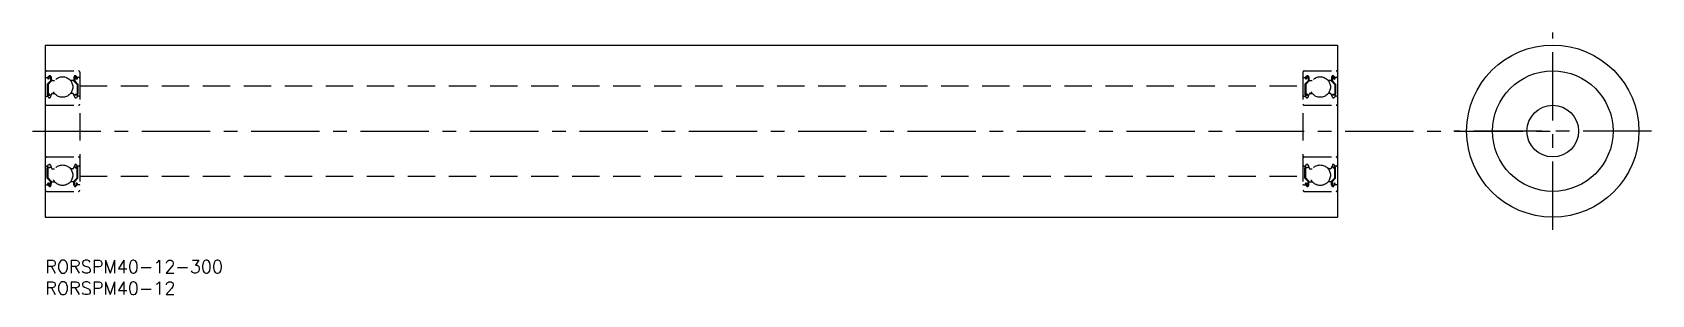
# Model space of a CAD drawing. Extents: x -3 to 373, y -8 to 53.
import ezdxf

# ---------------------------------------------------------------- set-up
doc = ezdxf.new("R2010")
doc.units = 0
doc.header["$LTSCALE"] = 0.5
doc.linetypes.add('CENTER', pattern=[50.8, 31.75, -6.35, 6.35, -6.35])
doc.linetypes.add('DASHED', pattern=[19.05, 12.7, -6.35])
for name, color, linetype in [('MSM_CENTER', 1, 'CENTER'), ('MSM_CONTINUOUS', 7, 'CONTINUOUS'), ('MSM_DASHED', 4, 'DASHED'), ('MSM_PART_NUMBER', 7, 'CONTINUOUS')]:
    doc.layers.add(name, color=color, linetype=linetype)
doc.styles.get("Standard").update_dxf_attribs({"font": 'txt.shx', "height": 3, "bigfont": 'bigfont.shx'})

# ---------------------------------------------------------------- blocks, each defined once
blk = doc.blocks.new('*U17')
at = {"layer": 'MSM_PART_NUMBER'}
blk.add_text('RORSPM40-12-300', height=3, dxfattribs=at).set_placement((0, -3))
blk = doc.blocks.new('*U18')
at = {"layer": 'MSM_PART_NUMBER'}
blk.add_text('RORSPM40-12', height=3, dxfattribs=at).set_placement((0, -8))

msp = doc.modelspace()

# ---------------------------------------------------------------- linework, layer by layer
at = {"layer": 'MSM_CENTER'}
for p, q in [((350, 7.05), (350, 52.95)), ((-3, 30), (350, 30)), ((372.95, 30), (327.05, 30))]:
    msp.add_line(p, q, dxfattribs=at)
at = {"layer": 'MSM_CONTINUOUS'}
for p, q in [((0, 50), (0, 10)), ((0, 50), (300, 50)), ((300, 50), (300, 10)), ((0, 10), (300, 10))]:
    msp.add_line(p, q, dxfattribs=at)
for radius in [20, 14, 6]:
    msp.add_circle((350, 30), radius, dxfattribs=at)
at = {"layer": 'MSM_DASHED'}
for p, q in [((0.1, 42.45), (0.56, 42.45)), ((0.3, 44), (7.7, 44)), ((1.18, 41.68), (0.43, 40.93)), ((0.56, 42.45), (0.81, 42.75)), ((0.74, 42.04), (0.58, 42.17)), ((1.38, 41.6), (0.63, 40.85)), ((0.71, 42.32), (0.96, 42.62)), ((0.87, 42.19), (0.71, 42.32)), ((0.74, 42.04), (0.87, 42.19)), ((1.14, 42.56), (1.18, 41.68)), ((1.34, 42.58), (1.4, 41.84)), ((1.38, 42.07), (1.38, 41.6)), ((1.5, 41.75), (2.15, 41.75)), ((6.5, 41.75), (5.85, 41.75)), ((6.66, 42.58), (6.6, 41.84)), ((6.62, 42.07), (6.62, 41.6)), ((6.62, 41.6), (7.37, 40.85)), ((6.86, 42.56), (6.82, 41.68)), ((6.82, 41.68), (7.57, 40.93)), ((7.29, 42.32), (7.04, 42.62)), ((7.13, 42.19), (7.29, 42.32)), ((7.26, 42.04), (7.13, 42.19)), ((7.44, 42.45), (7.19, 42.75)), ((7.26, 42.04), (7.42, 42.17)), ((7.9, 42.45), (7.44, 42.45)), ((8, 43.7), (8, 16.3)), ((292, 43.7), (292, 16.3)), ((292.1, 42.45), (292.56, 42.45)), ((292.3, 44), (299.7, 44)), ((293.18, 41.68), (292.43, 40.93)), ((292.56, 42.45), (292.81, 42.75)), ((292.74, 42.04), (292.58, 42.17)), ((293.38, 41.6), (292.63, 40.85)), ((292.71, 42.32), (292.96, 42.62)), ((292.87, 42.19), (292.71, 42.32)), ((292.74, 42.04), (292.87, 42.19)), ((293.14, 42.56), (293.18, 41.68)), ((293.34, 42.58), (293.4, 41.84)), ((293.38, 42.07), (293.38, 41.6)), ((293.5, 41.75), (294.15, 41.75)), ((298.5, 41.75), (297.85, 41.75)), ((298.66, 42.58), (298.6, 41.84)), ((298.62, 42.07), (298.62, 41.6)), ((298.62, 41.6), (299.37, 40.85)), ((298.86, 42.56), (298.82, 41.68)), ((298.82, 41.68), (299.57, 40.93)), ((299.29, 42.32), (299.04, 42.62)), ((299.13, 42.19), (299.29, 42.32)), ((299.26, 42.04), (299.13, 42.19)), ((299.44, 42.45), (299.19, 42.75)), ((299.26, 42.04), (299.42, 42.17)), ((299.9, 42.45), (299.44, 42.45)), ((0.2, 38.15), (0.5, 38.15)), ((0.43, 40.93), (0.43, 38.55)), ((0.5, 38.15), (0.78, 37.82)), ((0.63, 40.85), (0.63, 38.55)), ((1.08, 38.55), (0.63, 38.55)), ((0.63, 38.35), (1.08, 38.35)), ((0.93, 37.75), (0.99, 37.75)), ((1.08, 38.35), (1.08, 38.55)), ((1.18, 37.88), (1.45, 38.62)), ((1.64, 38.75), (2.15, 38.75)), ((6.36, 38.75), (5.85, 38.75)), ((6.82, 37.88), (6.55, 38.62)), ((6.92, 38.55), (7.37, 38.55)), ((6.92, 38.35), (6.92, 38.55)), ((7.37, 38.35), (6.92, 38.35)), ((7.07, 37.75), (7.01, 37.75)), ((7.5, 38.15), (7.22, 37.82)), ((7.37, 40.85), (7.37, 38.55)), ((7.8, 38.15), (7.5, 38.15)), ((7.57, 40.93), (7.57, 38.55)), ((8, 40.5), (292, 40.5)), ((292.2, 38.15), (292.5, 38.15)), ((292.43, 40.93), (292.43, 38.55)), ((292.5, 38.15), (292.78, 37.82)), ((292.63, 40.85), (292.63, 38.55)), ((293.08, 38.55), (292.63, 38.55)), ((292.63, 38.35), (293.08, 38.35)), ((292.93, 37.75), (292.99, 37.75)), ((293.08, 38.35), (293.08, 38.55)), ((293.18, 37.88), (293.45, 38.62)), ((293.64, 38.75), (294.15, 38.75)), ((298.36, 38.75), (297.85, 38.75)), ((298.82, 37.88), (298.55, 38.62)), ((298.92, 38.55), (299.37, 38.55)), ((298.92, 38.35), (298.92, 38.55)), ((299.37, 38.35), (298.92, 38.35)), ((299.07, 37.75), (299.01, 37.75)), ((299.5, 38.15), (299.22, 37.82)), ((299.37, 40.85), (299.37, 38.55)), ((299.8, 38.15), (299.5, 38.15)), ((299.57, 40.93), (299.57, 38.55)), ((0.3, 36), (7.7, 36)), ((292.3, 36), (299.7, 36)), ((0.3, 24), (7.7, 24)), ((292.3, 24), (299.7, 24)), ((0.2, 21.85), (0.5, 21.85)), ((0.43, 19.07), (0.43, 21.45)), ((1.18, 18.32), (0.43, 19.07)), ((0.5, 21.85), (0.78, 22.18)), ((0.63, 21.65), (1.08, 21.65)), ((0.63, 19.15), (0.63, 21.45)), ((1.08, 21.45), (0.63, 21.45)), ((1.38, 18.4), (0.63, 19.15)), ((0.93, 22.25), (0.99, 22.25)), ((1.08, 21.65), (1.08, 21.45)), ((1.18, 22.12), (1.45, 21.38)), ((1.64, 21.25), (2.15, 21.25)), ((1.77, 21.25), (1.77, 21.25)), ((1.89, 21.25), (1.89, 21.25)), ((6.36, 21.25), (5.85, 21.25)), ((6.82, 22.12), (6.55, 21.38)), ((6.62, 18.4), (7.37, 19.15)), ((6.82, 18.32), (7.57, 19.07)), ((6.92, 21.65), (6.92, 21.45)), ((7.37, 21.65), (6.92, 21.65)), ((6.92, 21.45), (7.37, 21.45)), ((7.07, 22.25), (7.01, 22.25)), ((7.5, 21.85), (7.22, 22.18)), ((7.37, 19.15), (7.37, 21.45)), ((7.8, 21.85), (7.5, 21.85)), ((7.57, 19.07), (7.57, 21.45)), ((8, 19.5), (292, 19.5)), ((292.2, 21.85), (292.5, 21.85)), ((292.43, 19.07), (292.43, 21.45)), ((293.18, 18.32), (292.43, 19.07)), ((292.5, 21.85), (292.78, 22.18)), ((292.63, 21.65), (293.08, 21.65)), ((292.63, 19.15), (292.63, 21.45)), ((293.08, 21.45), (292.63, 21.45)), ((293.38, 18.4), (292.63, 19.15)), ((292.93, 22.25), (292.99, 22.25)), ((293.08, 21.65), (293.08, 21.45)), ((293.18, 22.12), (293.45, 21.38)), ((293.64, 21.25), (294.15, 21.25)), ((293.77, 21.25), (293.77, 21.25)), ((293.89, 21.25), (293.89, 21.25)), ((298.36, 21.25), (297.85, 21.25)), ((298.82, 22.12), (298.55, 21.38)), ((298.62, 18.4), (299.37, 19.15)), ((298.82, 18.32), (299.57, 19.07)), ((298.92, 21.65), (298.92, 21.45)), ((299.37, 21.65), (298.92, 21.65)), ((298.92, 21.45), (299.37, 21.45)), ((299.07, 22.25), (299.01, 22.25)), ((299.5, 21.85), (299.22, 22.18)), ((299.37, 19.15), (299.37, 21.45)), ((299.8, 21.85), (299.5, 21.85)), ((299.57, 19.07), (299.57, 21.45)), ((0.1, 17.55), (0.56, 17.55)), ((0.3, 16), (7.7, 16)), ((0.56, 17.55), (0.81, 17.25)), ((0.74, 17.96), (0.58, 17.83)), ((0.87, 17.81), (0.71, 17.68)), ((0.71, 17.68), (0.96, 17.38)), ((0.74, 17.96), (0.87, 17.81)), ((1.14, 17.44), (1.18, 18.32)), ((1.34, 17.42), (1.4, 18.16)), ((1.38, 17.93), (1.38, 18.4)), ((1.5, 18.25), (2.15, 18.25)), ((6.5, 18.25), (5.85, 18.25)), ((6.66, 17.42), (6.6, 18.16)), ((6.62, 17.93), (6.62, 18.4)), ((6.86, 17.44), (6.82, 18.32)), ((7.29, 17.68), (7.04, 17.38)), ((7.26, 17.96), (7.13, 17.81)), ((7.13, 17.81), (7.29, 17.68)), ((7.44, 17.55), (7.19, 17.25)), ((7.26, 17.96), (7.42, 17.83)), ((7.9, 17.55), (7.44, 17.55)), ((292.1, 17.55), (292.56, 17.55)), ((292.3, 16), (299.7, 16)), ((292.56, 17.55), (292.81, 17.25)), ((292.74, 17.96), (292.58, 17.83)), ((292.87, 17.81), (292.71, 17.68)), ((292.71, 17.68), (292.96, 17.38)), ((292.74, 17.96), (292.87, 17.81)), ((293.14, 17.44), (293.18, 18.32)), ((293.34, 17.42), (293.4, 18.16)), ((293.38, 17.93), (293.38, 18.4)), ((293.5, 18.25), (294.15, 18.25)), ((298.5, 18.25), (297.85, 18.25)), ((298.66, 17.42), (298.6, 18.16)), ((298.62, 17.93), (298.62, 18.4)), ((298.86, 17.44), (298.82, 18.32)), ((299.29, 17.68), (299.04, 17.38)), ((299.26, 17.96), (299.13, 17.81)), ((299.13, 17.81), (299.29, 17.68)), ((299.44, 17.55), (299.19, 17.25)), ((299.26, 17.96), (299.42, 17.83)), ((299.9, 17.55), (299.44, 17.55))]:
    msp.add_line(p, q, dxfattribs=at)
for centre in [(4, 40.25), (296, 40.25), (4, 19.75), (296, 19.75)]:
    msp.add_circle(centre, 2.38, dxfattribs=at)
for centre, radius, start, end in [((0.3, 43.7), 0.3, 90, 180), ((0.1, 42.55), 0.1, 180, 270), ((0.71, 42.32), 0.2, 140.002, 230.0863), ((1.04, 42.55), 0.3, 4.9968, 140.002), ((1.04, 42.56), 0.1, 2.8198, 140.0022), ((1.5, 41.85), 0.1, 184.9968, 269.9991), ((6.5, 41.85), 0.1, 270.0009, 355.0032), ((6.96, 42.55), 0.3, 39.998, 175.0032), ((6.96, 42.56), 0.1, 39.9978, 177.1802), ((7.29, 42.32), 0.2, 309.9137, 39.998), ((7.7, 43.7), 0.3, 0, 90), ((7.9, 42.55), 0.1, 270, 0), ((292.3, 43.7), 0.3, 90, 180), ((292.1, 42.55), 0.1, 180, 270), ((292.71, 42.32), 0.2, 140.002, 230.0863), ((293.04, 42.55), 0.3, 4.9968, 140.002), ((293.04, 42.56), 0.1, 2.8198, 140.0022), ((293.5, 41.85), 0.1, 184.9968, 269.9991), ((298.5, 41.85), 0.1, 270.0009, 355.0032), ((298.96, 42.55), 0.3, 39.998, 175.0032), ((298.96, 42.56), 0.1, 39.9978, 177.1802), ((299.29, 42.32), 0.2, 309.9137, 39.998), ((299.7, 43.7), 0.3, 0, 90), ((299.9, 42.55), 0.1, 270, 0), ((0.2, 37.95), 0.2, 90, 180), ((0.63, 38.55), 0.2, 180, 270), ((0.93, 37.95), 0.2, 219.9952, 270), ((0.99, 37.95), 0.2, 270, 339.9916), ((1.64, 38.55), 0.2, 90, 159.9916), ((6.36, 38.55), 0.2, 20.0084, 90), ((7.01, 37.95), 0.2, 200.0084, 270), ((7.07, 37.95), 0.2, 270, 320.0048), ((7.37, 38.55), 0.2, 270, 0), ((7.8, 37.95), 0.2, 0, 90), ((292.2, 37.95), 0.2, 90, 180), ((292.63, 38.55), 0.2, 180, 270), ((292.93, 37.95), 0.2, 219.9952, 270), ((292.99, 37.95), 0.2, 270, 339.9916), ((293.64, 38.55), 0.2, 90, 159.9916), ((298.36, 38.55), 0.2, 20.0084, 90), ((299.01, 37.95), 0.2, 200.0084, 270), ((299.07, 37.95), 0.2, 270, 320.0048), ((299.37, 38.55), 0.2, 270, 0), ((299.8, 37.95), 0.2, 0, 90), ((0.3, 36.3), 0.3, 180, 270), ((7.7, 36.3), 0.3, 270, 0), ((292.3, 36.3), 0.3, 180, 270), ((299.7, 36.3), 0.3, 270, 0), ((0.3, 23.7), 0.3, 90, 180), ((7.7, 23.7), 0.3, 0, 90), ((292.3, 23.7), 0.3, 90, 180), ((299.7, 23.7), 0.3, 0, 90), ((0.2, 22.05), 0.2, 180, 270), ((0.63, 21.45), 0.2, 90, 180), ((0.93, 22.05), 0.2, 90, 140.0048), ((0.99, 22.05), 0.2, 20.0084, 90), ((1.64, 21.45), 0.2, 200.0084, 270), ((6.36, 21.45), 0.2, 270, 339.9916), ((7.01, 22.05), 0.2, 90, 159.9916), ((7.07, 22.05), 0.2, 39.9952, 90), ((7.37, 21.45), 0.2, 0, 90), ((7.8, 22.05), 0.2, 270, 0), ((292.2, 22.05), 0.2, 180, 270), ((292.63, 21.45), 0.2, 90, 180), ((292.93, 22.05), 0.2, 90, 140.0048), ((292.99, 22.05), 0.2, 20.0084, 90), ((293.64, 21.45), 0.2, 200.0084, 270), ((298.36, 21.45), 0.2, 270, 339.9916), ((299.01, 22.05), 0.2, 90, 159.9916), ((299.07, 22.05), 0.2, 39.9952, 90), ((299.37, 21.45), 0.2, 0, 90), ((299.8, 22.05), 0.2, 270, 0), ((0.1, 17.45), 0.1, 90, 180), ((0.3, 16.3), 0.3, 180, 270), ((0.71, 17.68), 0.2, 129.9137, 219.998), ((1.04, 17.45), 0.3, 219.998, 355.0032), ((1.04, 17.44), 0.1, 219.9978, 357.1802), ((1.5, 18.15), 0.1, 90.0009, 175.0032), ((6.5, 18.15), 0.1, 4.9968, 89.9991), ((6.96, 17.45), 0.3, 184.9968, 320.002), ((6.96, 17.44), 0.1, 182.8198, 320.0022), ((7.29, 17.68), 0.2, 320.002, 50.0863), ((7.7, 16.3), 0.3, 270, 0), ((7.9, 17.45), 0.1, 0, 90), ((292.1, 17.45), 0.1, 90, 180), ((292.3, 16.3), 0.3, 180, 270), ((292.71, 17.68), 0.2, 129.9137, 219.998), ((293.04, 17.45), 0.3, 219.998, 355.0032), ((293.04, 17.44), 0.1, 219.9978, 357.1802), ((293.5, 18.15), 0.1, 90.0009, 175.0032), ((298.5, 18.15), 0.1, 4.9968, 89.9991), ((298.96, 17.45), 0.3, 184.9968, 320.002), ((298.96, 17.44), 0.1, 182.8198, 320.0022), ((299.29, 17.68), 0.2, 320.002, 50.0863), ((299.7, 16.3), 0.3, 270, 0), ((299.9, 17.45), 0.1, 0, 90)]:
    msp.add_arc(centre, radius, start, end, dxfattribs=at)

# ---------------------------------------------------------------- block references
at = {"layer": 'MSM_CONTINUOUS'}
for name in ['*U17', '*U18']:
    msp.add_blockref(name, (0, 0), dxfattribs=at)

doc.saveas('drawing.dxf')
